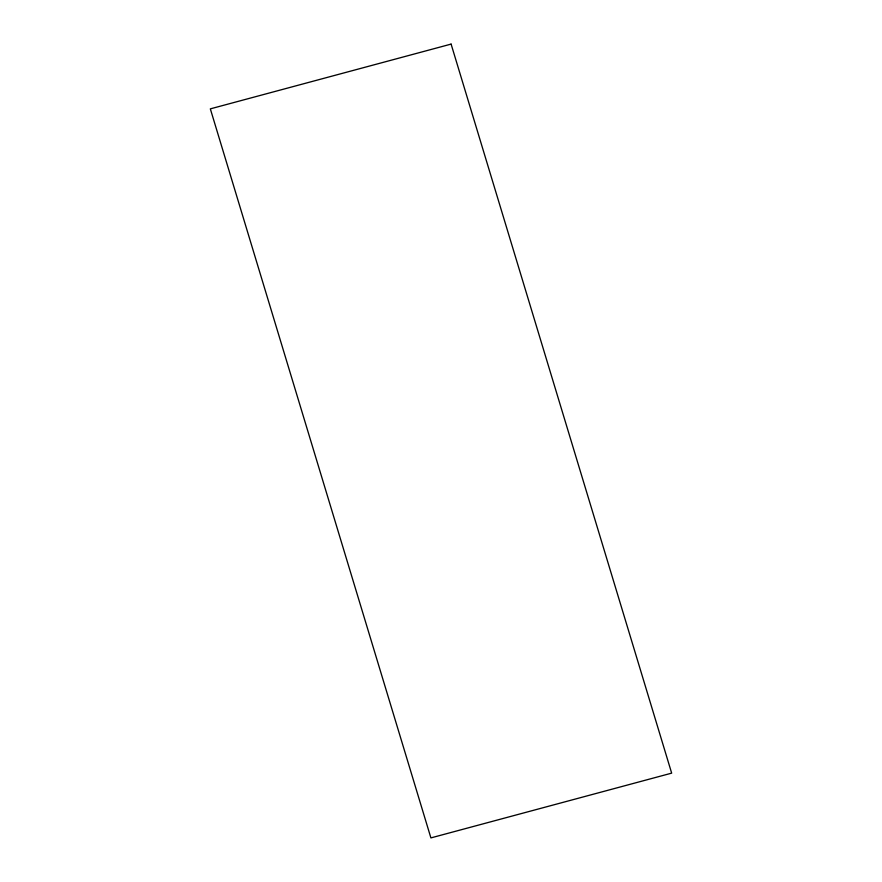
<?xml version="1.0" encoding="UTF-8"?>
<svg xmlns="http://www.w3.org/2000/svg" width="882" height="882" viewBox="0 0 882 882"><rect width="100%" height="100%" fill="white"/><g stroke="black" fill="none" stroke-linecap="round" stroke-linejoin="round"><path stroke-width="1.32" d="M451.099 44.1L210.335 108.861L430.901 837.9L671.665 773.139L451.099 44.1"/></g></svg>
